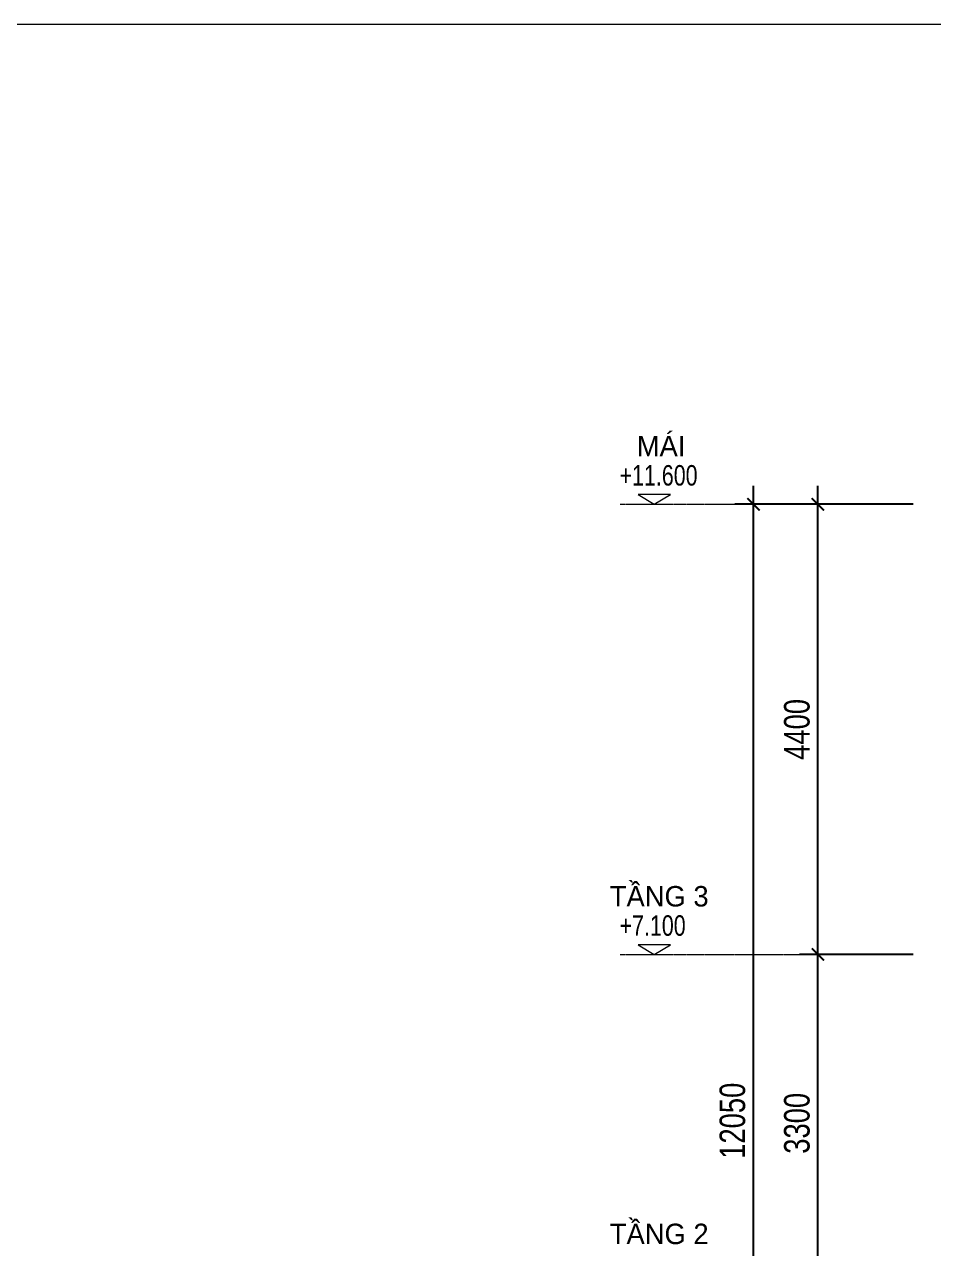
# Model space of a CAD drawing. Header units: millimetres. Extents: x 33748 to 451939, y -263262 to 62681.
# Drawn here: x 369589 to 378474, y -125136 to -113172 of the extents above; entities that cross this region are included whole.
import ezdxf

# ---------------------------------------------------------------- set-up
doc = ezdxf.new("R2010")
doc.units = ezdxf.units.MM
doc.header["$PDMODE"] = 98
doc.linetypes.add('CENTER', pattern=[50.8, 31.75, -6.35, 6.35, -6.35])
doc.layers.get('Defpoints').update_dxf_attribs({"color": 202, "lineweight": 13})
for name, color, linetype, lineweight in [('-CENTER', 143, 'CENTER', 13), ('-DIM', 9, 'Continuous', 13), ('-KH', 143, 'Continuous', 13), ('-TEXT', 7, 'Continuous', 15)]:
    doc.layers.add(name, color=color, linetype=linetype, lineweight=lineweight)
doc.styles.add('1', font='arial.ttf')
doc.styles.add('AVANH', font='', dxfattribs={"width": 0.8})
doc.styles.add('vnavanth', font='', dxfattribs={"width": 0.8})
doc.styles.get('AVANH').set_extended_font_data('.VnAvantH')
doc.styles.get('vnavanth').set_extended_font_data('.VnAvantH')
doc.dimstyles.new('C_100A3', dxfattribs={"dimscale": 100, "dimtxt": 2.5, "dimasz": 1.2, "dimexe": 1.8, "dimexo": 0, "dimgap": 0.75, "dimtad": 1, "dimdec": 0, "dimzin": 0, "dimdsep": 46, "dimtxsty": 'AVANH', "dimblk": 'ARCHTICK', "dimcen": 0, "dimdle": 1.8, "dimclrd": 256, "dimclre": 256, "dimclrt": 7, "dimadec": 0, "dimazin": 0, "dimtfac": 0.0001, "dimtdec": 0, "dimtix": 1, "dimtmove": 2, "dimatfit": 3, "dimldrblk": 'ARCHTICK', "dimfxl": 1.8, "dimtolj": 1, "dimtzin": 0, "dimarcsym": 0})

# ---------------------------------------------------------------- blocks, each defined once
blk = doc.blocks.new('_ARCHTICK')
at = {"const_width": 0.15}
blk.add_lwpolyline([(-0.5, -0.5), (0.5, 0.5)], dxfattribs=at)
blk = doc.blocks.new('*D1562')
at = {"layer": '-DIM', "lineweight": -2, "transparency": 16777216}
for p, q in [((377344, -125742), (377344, -122082)), ((378274, -122262), (377164, -122262)), ((378274, -125562), (377164, -125562))]:
    blk.add_line(p, q, dxfattribs=at)
at = {"layer": 'Defpoints', "color": 0, "transparency": 16777216}
for p in [(377344, -122262), (378274, -122262), (378274, -125562)]:
    blk.add_point(p, dxfattribs=at)
at = {"layer": '-DIM', "lineweight": -2, "transparency": 16777216, "xscale": 120, "yscale": 120, "zscale": 120}
for p, rotation in [((377344, -122262), 90), ((377344, -125562), 270)]:
    blk.add_blockref('_ARCHTICK', p, dxfattribs=dict(at, rotation=rotation))
at = {"layer": '-DIM', "color": 7, "transparency": 16777216, "insert": (377140, -123912), "char_height": 250, "attachment_point": 5, "rotation": 90, "style": 'AVANH'}
blk.add_mtext('\\A1;3300', dxfattribs=at)
blk = doc.blocks.new('*D1545')
at = {"layer": '-DIM', "lineweight": -2, "transparency": 16777216}
for p, q in [((377344, -122442), (377344, -117682)), ((378274, -117862), (377164, -117862)), ((378274, -122262), (377164, -122262))]:
    blk.add_line(p, q, dxfattribs=at)
at = {"layer": 'Defpoints', "color": 0, "transparency": 16777216}
for p in [(377344, -117862), (378274, -117862), (378274, -122262)]:
    blk.add_point(p, dxfattribs=at)
at = {"layer": '-DIM', "lineweight": -2, "transparency": 16777216, "xscale": 120, "yscale": 120, "zscale": 120}
for p, rotation in [((377344, -117862), 90), ((377344, -122262), 270)]:
    blk.add_blockref('_ARCHTICK', p, dxfattribs=dict(at, rotation=rotation))
at = {"layer": '-DIM', "color": 7, "transparency": 16777216, "insert": (377140, -120062), "char_height": 250, "attachment_point": 5, "rotation": 90, "style": 'AVANH'}
blk.add_mtext('\\A1;4400', dxfattribs=at)
blk = doc.blocks.new('*D1546')
at = {"layer": '-DIM', "lineweight": -2, "transparency": 16777216}
for p, q in [((376714, -130092), (376714, -117682)), ((378274, -117862), (376534, -117862)), ((378274, -129912), (376534, -129912))]:
    blk.add_line(p, q, dxfattribs=at)
at = {"layer": 'Defpoints', "color": 0, "transparency": 16777216}
for p in [(376714, -117862), (378274, -117862), (378274, -129912)]:
    blk.add_point(p, dxfattribs=at)
at = {"layer": '-DIM', "lineweight": -2, "transparency": 16777216, "xscale": 120, "yscale": 120, "zscale": 120}
for p, rotation in [((376714, -117862), 90), ((376714, -129912), 270)]:
    blk.add_blockref('_ARCHTICK', p, dxfattribs=dict(at, rotation=rotation))
at = {"layer": '-DIM', "color": 7, "transparency": 16777216, "insert": (376510, -123887), "char_height": 250, "attachment_point": 5, "rotation": 90, "style": 'AVANH'}
blk.add_mtext('\\A1;12050', dxfattribs=at)

msp = doc.modelspace()

# ---------------------------------------------------------------- linework, layer by layer
at = {"layer": '-CENTER', "ltscale": 0.1}
for p, q in [((375413.2, -117862), (378274.2, -117862)), ((375413.2, -122262.1), (378274.2, -122262.1))]:
    msp.add_line(p, q, dxfattribs=at)
at = {"layer": '-KH'}
for p, q in [((375595.1, -117862), (375895.1, -117862)), ((375595.1, -122262.1), (375895.1, -122262.1))]:
    msp.add_line(p, q, dxfattribs=at)
for points in [[(375904.2, -117766), (375586, -117766), (375745.1, -117862)], [(375904.2, -122166.1), (375586, -122166.1), (375745.1, -122262.1)]]:
    msp.add_lwpolyline(points, close=True, dxfattribs=at)
for points in [[(375745.1, -117862), (375745.1, -117766), (375904.2, -117766), (375745.1, -117862)], [(375745.1, -122262.1), (375745.1, -122166.1), (375904.2, -122166.1), (375745.1, -122262.1)]]:
    msp.add_solid(points, dxfattribs=at)
at = {"layer": 'Defpoints'}
msp.add_lwpolyline([(368447.2, -135447.2), (399947.2, -135447.2), (399947.2, -113172.2), (368447.2, -113172.2)], close=True, dxfattribs=at)

# ---------------------------------------------------------------- texts
at = {"layer": '-TEXT', "color": 2, "style": 'vnavanth'}
for s, height, p in [('M¸I', 200, (375573.9, -117392.7)), ('TÇNG 3', 200, (375310.4, -121792.8)), ('TÇNG 2', 199.96, (375310.4, -125092.8))]:
    msp.add_text(s, height=height, dxfattribs=at).set_placement(p)
at = {"layer": '-TEXT', "style": '1', "width": 0.75}
for s, p in [('+11.600', (375405.1, -117678.7)), ('+7.100', (375405.1, -122078.8))]:
    msp.add_text(s, height=200, dxfattribs=at).set_placement(p)

# ---------------------------------------------------------------- dimensions: what is measured, and where the dimension line sits
at = {"layer": '-DIM'}
for base, p1, p2, picture, middle in [((376714, -117862), (378274.2, -129912.1), (378274.2, -117862), '*D1546', (376509.7, -123887.1)), ((377344, -117862), (378274.2, -122262.1), (378274.2, -117862), '*D1545', (377139.7, -120062.1)), ((377344, -122262.1), (378274.2, -125562.1), (378274.2, -122262.1), '*D1562', (377139.7, -123912.1))]:
    dim = msp.add_linear_dim(base=base, p1=p1, p2=p2, angle=90, dimstyle='C_100A3', dxfattribs=at)
    dim.commit()
    dim.dimension.update_dxf_attribs({"geometry": picture, "text_midpoint": middle})

doc.saveas('drawing.dxf')
